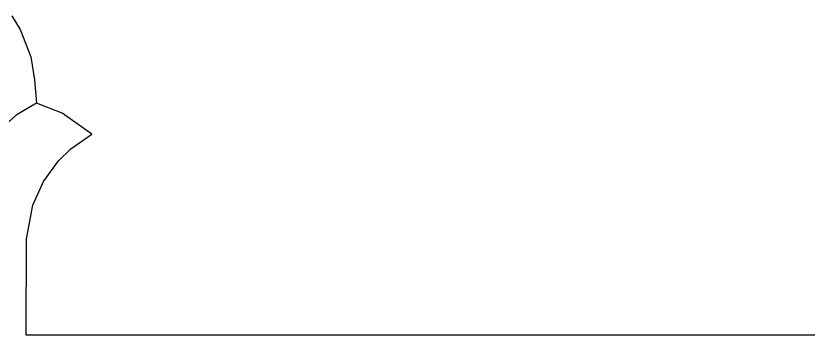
# Model space of a CAD drawing. Header units: millimetres. Extents: x -11840 to 12480, y -4119 to 5972.
# Drawn here: x -7285.2 to -7170.7, y 1062.9 to 1109 of the extents above; entities that cross this region are included whole.
import ezdxf

# ---------------------------------------------------------------- set-up
doc = ezdxf.new("R2010")
doc.units = ezdxf.units.MM

msp = doc.modelspace()

# ---------------------------------------------------------------- linework, layer by layer
at = {"color": 8, "true_color": 0x737373}
for p, q in [((-7285.79, 1108.95), (-7284.59, 1106.99)), ((-7285.79, 1108.95), (-7284.59, 1106.99)), ((-7284.59, 1106.99), (-7283.07, 1103.06)), ((-7284.59, 1106.99), (-7283.07, 1103.06)), ((-7283.07, 1103.06), (-7282.5, 1099.71)), ((-7283.07, 1103.06), (-7282.5, 1099.71)), ((-7282.5, 1099.71), (-7282.22, 1096.37)), ((-7282.5, 1099.71), (-7282.22, 1096.37)), ((-7282.22, 1096.37), (-7285.19, 1094.62)), ((-7282.22, 1096.37), (-7285.19, 1094.62)), ((-7278.52, 1094.92), (-7282.22, 1096.37)), ((-7278.52, 1094.92), (-7282.22, 1096.37)), ((-7287.75, 1092.3), (-7285.19, 1094.62)), ((-7287.75, 1092.3), (-7285.19, 1094.62)), ((-7274.22, 1091.87), (-7278.52, 1094.92)), ((-7274.22, 1091.87), (-7278.52, 1094.92)), ((-7277.27, 1089.75), (-7274.22, 1091.87)), ((-7277.27, 1089.75), (-7274.22, 1091.87)), ((-7279.04, 1088.02), (-7277.27, 1089.75)), ((-7279.04, 1088.02), (-7277.27, 1089.75)), ((-7281.22, 1085.02), (-7279.04, 1088.02)), ((-7281.22, 1085.02), (-7279.04, 1088.02)), ((-7282.75, 1081.64), (-7281.22, 1085.02)), ((-7282.75, 1081.64), (-7281.22, 1085.02)), ((-7283.69, 1076.79), (-7282.75, 1081.64)), ((-7283.69, 1076.79), (-7282.75, 1081.64)), ((-7283.72, 1062.87), (-7283.69, 1076.79)), ((-7283.72, 1062.87), (-7283.69, 1076.79)), ((-7136.72, 1062.87), (-7283.72, 1062.87)), ((-7136.72, 1062.87), (-7283.72, 1062.87))]:
    msp.add_line(p, q, dxfattribs=at)

doc.saveas('drawing.dxf')
